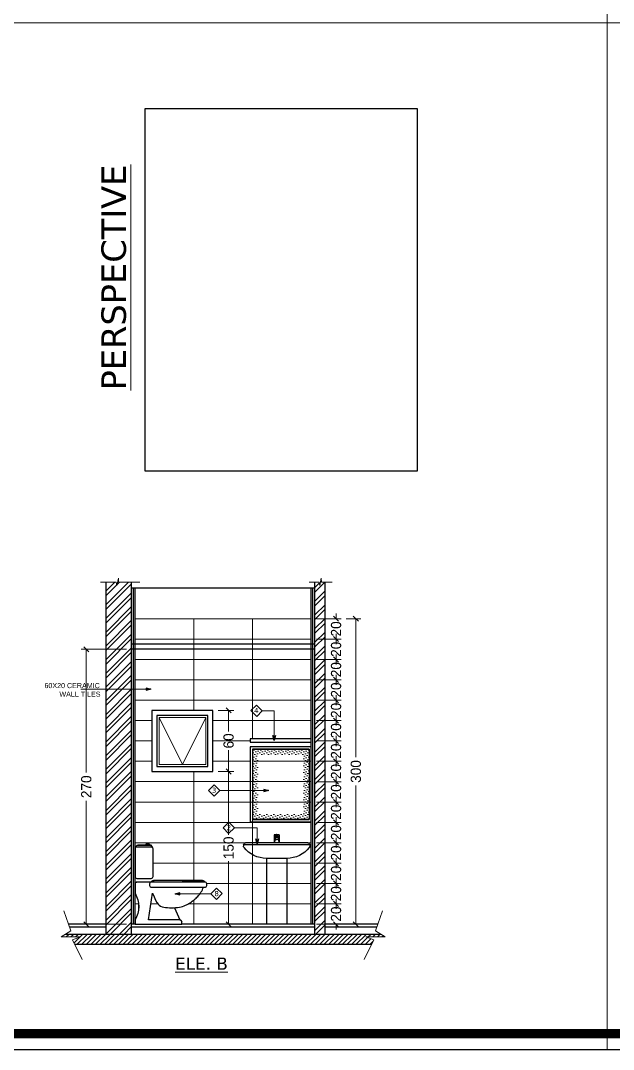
# Model space of a CAD drawing. Header units: centimetres. Extents: x 7997 to 116674, y 1017 to 13844.
# Drawn here: x 50776 to 51358, y 8756 to 9766 of the extents above; entities that cross this region are included whole.
import ezdxf
from ezdxf.xclip import XClip

# ---------------------------------------------------------------- set-up
doc = ezdxf.new("R2010")
doc.units = ezdxf.units.CM
doc.header["$LTSCALE"] = 200
doc.header["$XCLIPFRAME"] = 0
doc.header["$PDMODE"] = 2
for name, color, linetype in [('A-DIM', 10, 'Continuous'), ('AFIX', 2, 'Continuous'), ('AFP-HATCH-TILES', 251, 'Continuous'), ('AFP-TOILET FIXTURE', 8, 'Continuous'), ('AFP-WALL  PLASTER', 8, 'Continuous'), ('COL', 1, 'Continuous'), ('DIM', 11, 'Continuous'), ('STEP', 7, 'Continuous'), ('WIN', 6, 'Continuous')]:
    doc.layers.add(name, color=color, linetype=linetype)
for name, color, linetype, lineweight in [('HA', 251, 'Continuous', 0), ('HAT', 8, 'Continuous', 9), ('HATCH', 8, 'Continuous', 5), ('TEXT', 6, 'Continuous', 18), ('WALL', 3, 'Continuous', 25), ('WLL', 6, 'Continuous', 30)]:
    doc.layers.add(name, color=color, linetype=linetype, lineweight=lineweight)
doc.styles.add('sheet notes', font='verdana.ttf')
doc.styles.add('Style-Arial', font='arial.ttf')
doc.styles.add('T2', font='')
doc.styles.get('T2').set_extended_font_data('Elisia')
doc.dimstyles.new('NORMAL-1', dxfattribs={"dimtxt": 10, "dimasz": 5, "dimexe": 5, "dimexo": 5, "dimgap": 1, "dimtad": 0, "dimdec": 0, "dimdsep": 46, "dimtxsty": 'T2', "dimblk1": 'OBLIQUE', "dimblk2": 'OBLIQUE', "dimsah": 1, "dimcen": 0.09, "dimclrd": 4, "dimclre": 4, "dimclrt": 6, "dimadec": 0, "dimazin": 0, "dimtfac": 1, "dimtdec": 0, "dimtofl": 0, "dimtmove": 1, "dimatfit": 3, "dimldrblk": 'OPEN30', "dimfxl": 0, "dimtolj": 1, "dimtzin": 0, "dimlwd": 5, "dimlwe": 5, "dimarcsym": 0})
picture_1 = doc.add_image_def('image1.jpg', size_in_pixel=(2250, 3000))

# ---------------------------------------------------------------- blocks, each defined once
blk = doc.blocks.new('A$C60707513')
at = {"layer": 'HATCH'}
h = blk.add_hatch(dxfattribs=at)
h.set_pattern_fill('DOTS', color=11, scale=15, angle=45, style=0)
h.set_pattern_definition([(45, (155490.603, 236660.367), (-8.4189901, 25.2569703), [0, -23.8125])])
h.paths.add_polyline_path([(578, 714), (22, 714), (22, 22), (578, 22)])
h.paths.add_polyline_path([(524, 76), (76, 76), (76, 660), (524, 660)], flags=16)
at = {"layer": 'AFIX', "color": 11, "elevation": 0}
for points in [[(22, 714), (578, 714), (578, 22), (22, 22)], [(578, 714), (22, 714), (22, 22), (578, 22)]]:
    blk.add_lwpolyline(points, dxfattribs=at)
at = {"color": 11}
blk.add_wipeout([(0, 781), (600, 781), (600, 816), (0, 816)], dxfattribs=at).dxf.layer = 'AFIX'
at = {"layer": 'AFIX', "color": 11}
blk.add_line((0, 0, 0), (0, 736), dxfattribs=at)
blk.add_lwpolyline([(600, 816), (600, 781), (0, 781), (0, 816)], close=True, dxfattribs=at)
at = {"layer": 'AFIX', "color": 11, "elevation": 0}
blk.add_lwpolyline([(0, 736), (600, 736), (600, 0), (0, 0)], dxfattribs=at)
blk = doc.blocks.new('UM_1_F')
for p, q in [((-23, 878), (-23, 800)), ((-23, 878), (-13, 878)), ((-23, 878), (23, 878)), ((-12, 869), (-23, 859)), ((-23, 859), (0, 859)), ((-15, 851), (-23, 842)), ((-15, 832), (-23, 800)), ((-15, 851), (-15, 832)), ((-15, 851), (0, 851)), ((-15, 832), (0, 832)), ((-12, 869), (-12, 878)), ((-12, 869), (0, 869)), ((12, 869), (0, 869)), ((23, 859), (0, 859)), ((15, 851), (0, 851)), ((15, 832), (0, 832)), ((12, 869), (12, 878)), ((12, 869), (23, 859)), ((15, 851), (23, 842)), ((15, 851), (15, 832)), ((15, 832), (23, 800)), ((23, 878), (23, 800)), ((-325, 780), (-325, 767)), ((-325, 780), (325, 780)), ((-305, 800), (305, 800)), ((325, 780), (325, 767)), ((-100, 646), (-100, 0)), ((-100, 646), (100, 646)), ((100, 646), (100, 0)), ((-100, 0), (100, 0))]:
    blk.add_line(p, q)
for centre, radius, start, end in [((0, 841), 43.2, 57.9543, 122.0457), ((-305, 780), 20, 90, 180), ((-305, 767), 20, 180, 217.8117), ((-100, 926), 279, 217.8117, 270), ((100, 926), 279, 270, 322.1883), ((305, 780), 20, 0, 90), ((305, 767), 20, 322.1883, 0)]:
    blk.add_arc(centre, radius, start, end)
blk = doc.blocks.new('_OBLIQUE')
at = {"color": 0, "linetype": 'ByBlock'}
blk.add_line((-0.5, -0.5), (0.5, 0.5), dxfattribs=at)
blk = doc.blocks.new('_Open30')
at = {"color": 0, "linetype": 'ByBlock', "lineweight": -2}
for p, q in [((-1, 0.27), (0, 0)), ((0, 0), (-1, -0.27)), ((0, 0), (-1, 0))]:
    blk.add_line(p, q, dxfattribs=at)
blk = doc.blocks.new('*D1290')
at = {"layer": 'Defpoints', "color": 0, "transparency": 16777216}
for p in [(51061.9, 9179), (51061.9, 9159), (51086.2, 9159)]:
    blk.add_point(p, dxfattribs=at)
at = {"layer": 'DIM', "color": 4, "lineweight": 5, "transparency": 16777216}
for p, q in [((51086.2, 9179), (51086.2, 9184)), ((51066.9, 9179), (51091.2, 9179)), ((51066.9, 9159), (51091.2, 9159)), ((51086.2, 9159), (51086.2, 9154))]:
    blk.add_line(p, q, dxfattribs=at)
at = {"layer": 'DIM', "color": 4, "lineweight": 5, "transparency": 16777216, "xscale": 5, "yscale": 5, "zscale": 5}
for p, rotation in [((51086.2, 9179), 270), ((51086.2, 9159), 90)]:
    blk.add_blockref('_OBLIQUE', p, dxfattribs=dict(at, rotation=rotation))
at = {"layer": 'DIM', "color": 6, "transparency": 16777216, "insert": (51086.2, 9169), "char_height": 10, "attachment_point": 5, "rotation": 90, "style": 'T2'}
blk.add_mtext('\\A1;20', dxfattribs=at)
blk = doc.blocks.new('*D1291')
at = {"layer": 'Defpoints', "color": 0, "transparency": 16777216}
for p in [(51061.9, 9159), (51061.9, 9139), (51086.2, 9139)]:
    blk.add_point(p, dxfattribs=at)
at = {"layer": 'DIM', "color": 4, "lineweight": 5, "transparency": 16777216}
for p, q in [((51086.2, 9159), (51086.2, 9164)), ((51066.9, 9159), (51091.2, 9159)), ((51066.9, 9139), (51091.2, 9139)), ((51086.2, 9139), (51086.2, 9134))]:
    blk.add_line(p, q, dxfattribs=at)
at = {"layer": 'DIM', "color": 4, "lineweight": 5, "transparency": 16777216, "xscale": 5, "yscale": 5, "zscale": 5}
for p, rotation in [((51086.2, 9159), 270), ((51086.2, 9139), 90)]:
    blk.add_blockref('_OBLIQUE', p, dxfattribs=dict(at, rotation=rotation))
at = {"layer": 'DIM', "color": 6, "transparency": 16777216, "insert": (51086.2, 9149), "char_height": 10, "attachment_point": 5, "rotation": 90, "style": 'T2'}
blk.add_mtext('\\A1;20', dxfattribs=at)
blk = doc.blocks.new('*D1292')
at = {"layer": 'Defpoints', "color": 0, "transparency": 16777216}
for p in [(51061.9, 9139), (51061.9, 9119), (51086.2, 9119)]:
    blk.add_point(p, dxfattribs=at)
at = {"layer": 'DIM', "color": 4, "lineweight": 5, "transparency": 16777216}
for p, q in [((51086.2, 9139), (51086.2, 9144)), ((51066.9, 9139), (51091.2, 9139)), ((51066.9, 9119), (51091.2, 9119)), ((51086.2, 9119), (51086.2, 9114))]:
    blk.add_line(p, q, dxfattribs=at)
at = {"layer": 'DIM', "color": 4, "lineweight": 5, "transparency": 16777216, "xscale": 5, "yscale": 5, "zscale": 5}
for p, rotation in [((51086.2, 9139), 270), ((51086.2, 9119), 90)]:
    blk.add_blockref('_OBLIQUE', p, dxfattribs=dict(at, rotation=rotation))
at = {"layer": 'DIM', "color": 6, "transparency": 16777216, "insert": (51086.2, 9129), "char_height": 10, "attachment_point": 5, "rotation": 90, "style": 'T2'}
blk.add_mtext('\\A1;20', dxfattribs=at)
blk = doc.blocks.new('*D1293')
at = {"layer": 'Defpoints', "color": 0, "transparency": 16777216}
for p in [(51061.9, 9119), (51061.9, 9099), (51086.2, 9099)]:
    blk.add_point(p, dxfattribs=at)
at = {"layer": 'DIM', "color": 4, "lineweight": 5, "transparency": 16777216}
for p, q in [((51086.2, 9119), (51086.2, 9124)), ((51066.9, 9119), (51091.2, 9119)), ((51066.9, 9099), (51091.2, 9099)), ((51086.2, 9099), (51086.2, 9094))]:
    blk.add_line(p, q, dxfattribs=at)
at = {"layer": 'DIM', "color": 4, "lineweight": 5, "transparency": 16777216, "xscale": 5, "yscale": 5, "zscale": 5}
for p, rotation in [((51086.2, 9119), 270), ((51086.2, 9099), 90)]:
    blk.add_blockref('_OBLIQUE', p, dxfattribs=dict(at, rotation=rotation))
at = {"layer": 'DIM', "color": 6, "transparency": 16777216, "insert": (51086.2, 9109), "char_height": 10, "attachment_point": 5, "rotation": 90, "style": 'T2'}
blk.add_mtext('\\A1;20', dxfattribs=at)
blk = doc.blocks.new('*D1294')
at = {"layer": 'Defpoints', "color": 0, "transparency": 16777216}
for p in [(51061.9, 9099), (51061.9, 9079, 0), (51086.2, 9079)]:
    blk.add_point(p, dxfattribs=at)
at = {"layer": 'DIM', "color": 4, "lineweight": 5, "transparency": 16777216}
for p, q in [((51086.2, 9099), (51086.2, 9104)), ((51066.9, 9099), (51091.2, 9099)), ((51066.9, 9079), (51091.2, 9079)), ((51086.2, 9079), (51086.2, 9074))]:
    blk.add_line(p, q, dxfattribs=at)
at = {"layer": 'DIM', "color": 4, "lineweight": 5, "transparency": 16777216, "xscale": 5, "yscale": 5, "zscale": 5}
for p, rotation in [((51086.2, 9099), 270), ((51086.2, 9079), 90)]:
    blk.add_blockref('_OBLIQUE', p, dxfattribs=dict(at, rotation=rotation))
at = {"layer": 'DIM', "color": 6, "transparency": 16777216, "insert": (51086.2, 9089), "char_height": 10, "attachment_point": 5, "rotation": 90, "style": 'T2'}
blk.add_mtext('\\A1;20', dxfattribs=at)
blk = doc.blocks.new('*D1295')
at = {"layer": 'Defpoints', "color": 0, "transparency": 16777216}
for p in [(51061.9, 9079, 0), (51061.9, 9059), (51086.2, 9059)]:
    blk.add_point(p, dxfattribs=at)
at = {"layer": 'DIM', "color": 4, "lineweight": 5, "transparency": 16777216}
for p, q in [((51086.2, 9079), (51086.2, 9084)), ((51066.9, 9079), (51091.2, 9079)), ((51066.9, 9059), (51091.2, 9059)), ((51086.2, 9059), (51086.2, 9054))]:
    blk.add_line(p, q, dxfattribs=at)
at = {"layer": 'DIM', "color": 4, "lineweight": 5, "transparency": 16777216, "xscale": 5, "yscale": 5, "zscale": 5}
for p, rotation in [((51086.2, 9079), 270), ((51086.2, 9059), 90)]:
    blk.add_blockref('_OBLIQUE', p, dxfattribs=dict(at, rotation=rotation))
at = {"layer": 'DIM', "color": 6, "transparency": 16777216, "insert": (51086.2, 9069), "char_height": 10, "attachment_point": 5, "rotation": 90, "style": 'T2'}
blk.add_mtext('\\A1;20', dxfattribs=at)
blk = doc.blocks.new('*D1271')
at = {"layer": 'Defpoints', "color": 0, "transparency": 16777216}
for p in [(51061.9, 9059), (51061.9, 9039), (51086.2, 9039)]:
    blk.add_point(p, dxfattribs=at)
at = {"layer": 'DIM', "color": 4, "lineweight": 5, "transparency": 16777216}
for p, q in [((51086.2, 9059), (51086.2, 9064)), ((51066.9, 9059), (51091.2, 9059)), ((51066.9, 9039), (51091.2, 9039)), ((51086.2, 9039), (51086.2, 9034))]:
    blk.add_line(p, q, dxfattribs=at)
at = {"layer": 'DIM', "color": 4, "lineweight": 5, "transparency": 16777216, "xscale": 5, "yscale": 5, "zscale": 5}
for p, rotation in [((51086.2, 9059), 270), ((51086.2, 9039), 90)]:
    blk.add_blockref('_OBLIQUE', p, dxfattribs=dict(at, rotation=rotation))
at = {"layer": 'DIM', "color": 6, "transparency": 16777216, "insert": (51086.2, 9049), "char_height": 10, "attachment_point": 5, "rotation": 90, "style": 'T2'}
blk.add_mtext('\\A1;20', dxfattribs=at)
blk = doc.blocks.new('*D1272')
at = {"layer": 'Defpoints', "color": 0, "transparency": 16777216}
for p in [(51061.9, 9039), (51061.9, 9019), (51086.2, 9019)]:
    blk.add_point(p, dxfattribs=at)
at = {"layer": 'DIM', "color": 4, "lineweight": 5, "transparency": 16777216}
for p, q in [((51086.2, 9039), (51086.2, 9044)), ((51066.9, 9039), (51091.2, 9039)), ((51066.9, 9019), (51091.2, 9019)), ((51086.2, 9019), (51086.2, 9014))]:
    blk.add_line(p, q, dxfattribs=at)
at = {"layer": 'DIM', "color": 4, "lineweight": 5, "transparency": 16777216, "xscale": 5, "yscale": 5, "zscale": 5}
for p, rotation in [((51086.2, 9039), 270), ((51086.2, 9019), 90)]:
    blk.add_blockref('_OBLIQUE', p, dxfattribs=dict(at, rotation=rotation))
at = {"layer": 'DIM', "color": 6, "transparency": 16777216, "insert": (51086.2, 9029), "char_height": 10, "attachment_point": 5, "rotation": 90, "style": 'T2'}
blk.add_mtext('\\A1;20', dxfattribs=at)
blk = doc.blocks.new('*D1273')
at = {"layer": 'Defpoints', "color": 0, "transparency": 16777216}
for p in [(51061.9, 9019), (51061.9, 8999), (51086.2, 8999)]:
    blk.add_point(p, dxfattribs=at)
at = {"layer": 'DIM', "color": 4, "lineweight": 5, "transparency": 16777216}
for p, q in [((51086.2, 9019), (51086.2, 9024)), ((51066.9, 9019), (51091.2, 9019)), ((51066.9, 8999), (51091.2, 8999)), ((51086.2, 8999), (51086.2, 8994))]:
    blk.add_line(p, q, dxfattribs=at)
at = {"layer": 'DIM', "color": 4, "lineweight": 5, "transparency": 16777216, "xscale": 5, "yscale": 5, "zscale": 5}
for p, rotation in [((51086.2, 9019), 270), ((51086.2, 8999), 90)]:
    blk.add_blockref('_OBLIQUE', p, dxfattribs=dict(at, rotation=rotation))
at = {"layer": 'DIM', "color": 6, "transparency": 16777216, "insert": (51086.2, 9009), "char_height": 10, "attachment_point": 5, "rotation": 90, "style": 'T2'}
blk.add_mtext('\\A1;20', dxfattribs=at)
blk = doc.blocks.new('*D1296')
at = {"layer": 'Defpoints', "color": 0, "transparency": 16777216}
for p in [(51061.9, 8999), (51061.9, 8979, 0), (51086.2, 8979)]:
    blk.add_point(p, dxfattribs=at)
at = {"layer": 'DIM', "color": 4, "lineweight": 5, "transparency": 16777216}
for p, q in [((51086.2, 8999), (51086.2, 9004)), ((51066.9, 8999), (51091.2, 8999)), ((51066.9, 8979), (51091.2, 8979)), ((51086.2, 8979), (51086.2, 8974))]:
    blk.add_line(p, q, dxfattribs=at)
at = {"layer": 'DIM', "color": 4, "lineweight": 5, "transparency": 16777216, "xscale": 5, "yscale": 5, "zscale": 5}
for p, rotation in [((51086.2, 8999), 270), ((51086.2, 8979), 90)]:
    blk.add_blockref('_OBLIQUE', p, dxfattribs=dict(at, rotation=rotation))
at = {"layer": 'DIM', "color": 6, "transparency": 16777216, "insert": (51086.2, 8989), "char_height": 10, "attachment_point": 5, "rotation": 90, "style": 'T2'}
blk.add_mtext('\\A1;20', dxfattribs=at)
blk = doc.blocks.new('*D1297')
at = {"layer": 'Defpoints', "color": 0, "transparency": 16777216}
for p in [(51061.9, 8979, 0), (51061.9, 8959, 0), (51086.2, 8959)]:
    blk.add_point(p, dxfattribs=at)
at = {"layer": 'DIM', "color": 4, "lineweight": 5, "transparency": 16777216}
for p, q in [((51086.2, 8979), (51086.2, 8984)), ((51066.9, 8979), (51091.2, 8979)), ((51066.9, 8959), (51091.2, 8959)), ((51086.2, 8959), (51086.2, 8954))]:
    blk.add_line(p, q, dxfattribs=at)
at = {"layer": 'DIM', "color": 4, "lineweight": 5, "transparency": 16777216, "xscale": 5, "yscale": 5, "zscale": 5}
for p, rotation in [((51086.2, 8979), 270), ((51086.2, 8959), 90)]:
    blk.add_blockref('_OBLIQUE', p, dxfattribs=dict(at, rotation=rotation))
at = {"layer": 'DIM', "color": 6, "transparency": 16777216, "insert": (51086.2, 8969), "char_height": 10, "attachment_point": 5, "rotation": 90, "style": 'T2'}
blk.add_mtext('\\A1;20', dxfattribs=at)
blk = doc.blocks.new('*D1298')
at = {"layer": 'Defpoints', "color": 0, "transparency": 16777216}
for p in [(51061.9, 8959, 0), (51061.9, 8939, 0), (51086.2, 8939)]:
    blk.add_point(p, dxfattribs=at)
at = {"layer": 'DIM', "color": 4, "lineweight": 5, "transparency": 16777216}
for p, q in [((51086.2, 8959), (51086.2, 8964)), ((51066.9, 8959), (51091.2, 8959)), ((51066.9, 8939), (51091.2, 8939)), ((51086.2, 8939), (51086.2, 8934))]:
    blk.add_line(p, q, dxfattribs=at)
at = {"layer": 'DIM', "color": 4, "lineweight": 5, "transparency": 16777216, "xscale": 5, "yscale": 5, "zscale": 5}
for p, rotation in [((51086.2, 8959), 270), ((51086.2, 8939), 90)]:
    blk.add_blockref('_OBLIQUE', p, dxfattribs=dict(at, rotation=rotation))
at = {"layer": 'DIM', "color": 6, "transparency": 16777216, "insert": (51086.2, 8949), "char_height": 10, "attachment_point": 5, "rotation": 90, "style": 'T2'}
blk.add_mtext('\\A1;20', dxfattribs=at)
blk = doc.blocks.new('*D1299')
at = {"layer": 'Defpoints', "color": 0, "transparency": 16777216}
for p in [(51061.9, 8939, 0), (51061.9, 8919, 0), (51086.2, 8919)]:
    blk.add_point(p, dxfattribs=at)
at = {"layer": 'DIM', "color": 4, "lineweight": 5, "transparency": 16777216}
for p, q in [((51086.2, 8939), (51086.2, 8944)), ((51066.9, 8939), (51091.2, 8939)), ((51066.9, 8919), (51091.2, 8919)), ((51086.2, 8919), (51086.2, 8914))]:
    blk.add_line(p, q, dxfattribs=at)
at = {"layer": 'DIM', "color": 4, "lineweight": 5, "transparency": 16777216, "xscale": 5, "yscale": 5, "zscale": 5}
for p, rotation in [((51086.2, 8939), 270), ((51086.2, 8919), 90)]:
    blk.add_blockref('_OBLIQUE', p, dxfattribs=dict(at, rotation=rotation))
at = {"layer": 'DIM', "color": 6, "transparency": 16777216, "insert": (51086.2, 8929), "char_height": 10, "attachment_point": 5, "rotation": 90, "style": 'T2'}
blk.add_mtext('\\A1;20', dxfattribs=at)
blk = doc.blocks.new('*D1300')
at = {"layer": 'Defpoints', "color": 0, "transparency": 16777216}
for p in [(51061.9, 8919, 0), (51061.9, 8899, 0), (51086.2, 8899)]:
    blk.add_point(p, dxfattribs=at)
at = {"layer": 'DIM', "color": 4, "lineweight": 5, "transparency": 16777216}
for p, q in [((51086.2, 8919), (51086.2, 8924)), ((51066.9, 8919), (51091.2, 8919)), ((51066.9, 8899), (51091.2, 8899)), ((51086.2, 8899), (51086.2, 8894))]:
    blk.add_line(p, q, dxfattribs=at)
at = {"layer": 'DIM', "color": 4, "lineweight": 5, "transparency": 16777216, "xscale": 5, "yscale": 5, "zscale": 5}
for p, rotation in [((51086.2, 8919), 270), ((51086.2, 8899), 90)]:
    blk.add_blockref('_OBLIQUE', p, dxfattribs=dict(at, rotation=rotation))
at = {"layer": 'DIM', "color": 6, "transparency": 16777216, "insert": (51086.2, 8909), "char_height": 10, "attachment_point": 5, "rotation": 90, "style": 'T2'}
blk.add_mtext('\\A1;20', dxfattribs=at)
blk = doc.blocks.new('*D1301')
at = {"layer": 'Defpoints', "color": 0, "transparency": 16777216}
for p in [(51061.9, 8899, 0), (51061.9, 8879, 0), (51086.2, 8879)]:
    blk.add_point(p, dxfattribs=at)
at = {"layer": 'DIM', "color": 4, "lineweight": 5, "transparency": 16777216}
for p, q in [((51086.2, 8899), (51086.2, 8904)), ((51066.9, 8899), (51091.2, 8899)), ((51066.9, 8879), (51091.2, 8879)), ((51086.2, 8879), (51086.2, 8874))]:
    blk.add_line(p, q, dxfattribs=at)
at = {"layer": 'DIM', "color": 4, "lineweight": 5, "transparency": 16777216, "xscale": 5, "yscale": 5, "zscale": 5}
for p, rotation in [((51086.2, 8899), 270), ((51086.2, 8879), 90)]:
    blk.add_blockref('_OBLIQUE', p, dxfattribs=dict(at, rotation=rotation))
at = {"layer": 'DIM', "color": 6, "transparency": 16777216, "insert": (51086.2, 8889), "char_height": 10, "attachment_point": 5, "rotation": 90, "style": 'T2'}
blk.add_mtext('\\A1;20', dxfattribs=at)
blk = doc.blocks.new('*D1302')
at = {"layer": 'Defpoints', "color": 0, "transparency": 16777216}
for p in [(51091.2, 9179), (51091.2, 8879), (51105.6, 8879)]:
    blk.add_point(p, dxfattribs=at)
at = {"layer": 'DIM', "color": 4, "lineweight": 5, "transparency": 16777216}
for p, q in [((51096.2, 9179), (51110.6, 9179)), ((51105.6, 9179), (51105.6, 9042.9)), ((51105.6, 8879), (51105.6, 9015.1)), ((51096.2, 8879), (51110.6, 8879))]:
    blk.add_line(p, q, dxfattribs=at)
at = {"layer": 'DIM', "color": 4, "lineweight": 5, "transparency": 16777216, "xscale": 5, "yscale": 5, "zscale": 5}
for p, rotation in [((51105.6, 9179), 90), ((51105.6, 8879), 270)]:
    blk.add_blockref('_OBLIQUE', p, dxfattribs=dict(at, rotation=rotation))
at = {"layer": 'DIM', "color": 6, "transparency": 16777216, "insert": (51105.6, 9029), "char_height": 10, "attachment_point": 5, "rotation": 90, "style": 'T2'}
blk.add_mtext('\\A1;300', dxfattribs=at)
blk = doc.blocks.new('*D1303')
at = {"layer": 'Defpoints', "color": 0, "transparency": 16777216}
for p in [(50885.4, 9149), (50841, 8879), (50885.4, 8879)]:
    blk.add_point(p, dxfattribs=at)
at = {"layer": 'DIM', "color": 4, "lineweight": 5, "transparency": 16777216}
for p, q in [((50880.4, 9149), (50836, 9149)), ((50841, 9149), (50841, 9027.9)), ((50841, 8879), (50841, 9000.1)), ((50880.4, 8879), (50836, 8879))]:
    blk.add_line(p, q, dxfattribs=at)
at = {"layer": 'DIM', "color": 4, "lineweight": 5, "transparency": 16777216, "xscale": 5, "yscale": 5, "zscale": 5}
for p, rotation in [((50841, 9149), 90), ((50841, 8879), 270)]:
    blk.add_blockref('_OBLIQUE', p, dxfattribs=dict(at, rotation=rotation))
at = {"layer": 'DIM', "color": 6, "transparency": 16777216, "insert": (50841, 9014), "char_height": 10, "attachment_point": 5, "rotation": 90, "style": 'T2'}
blk.add_mtext('\\A1;270', dxfattribs=at)
blk = doc.blocks.new('Xibetbp')
blk.add_wipeout([(0, 0), (0, 0), (0, 0), (0, 48), (-11, 69), (-15, 77), (-18, 84), (-23, 97), (-26, 105), (-29, 114), (-32, 129), (-35, 140), (-37, 149), (-38, 158), (-39, 169), (-40, 178), (-40, 188), (-41, 197), (-40, 209), (-40, 219), (-39, 228), (-37, 244), (-34, 257), (-30, 273), (-25, 291), (-22, 299), (-18, 309), (-15, 317), (-11, 326), (-6, 336), (-6, 336), (0, 346), (0, 451), (0, 455), (0, 455), (-1, 458), (-2, 460), (-4, 463), (-6, 465), (-9, 468), (-12, 470), (-16, 471), (-18, 471), (-20, 471), (-179, 471), (-181, 474), (-181, 474), (-184, 477), (-185, 479), (-188, 481), (-194, 485), (-197, 486), (-199, 487), (-202, 487), (-204, 488), (-206, 488), (-209, 488), (-211, 488), (-214, 488), (-745, 488), (-749, 488), (-752, 488), (-754, 487), (-757, 486), (-761, 485), (-762, 485), (-765, 483), (-768, 480), (-770, 479), (-773, 477), (-775, 474), (-777, 471), (-778, 471), (-779, 471), (-782, 471), (-784, 471), (-786, 470), (-787, 469), (-789, 469), (-791, 467), (-791, 467), (-793, 465), (-796, 463), (-796, 462), (-798, 458), (-798, 458), (-799, 456), (-799, 456), (-799, 451), (-799, 451), (-799, 432), (-799, 429), (-799, 429), (-798, 425), (-798, 425), (-796, 421), (-793, 418), (-793, 418), (-793, 418), (-788, 414), (-786, 413), (-782, 412), (-779, 412), (-779, 412), (-762, 412), (-760, 405), (-760, 405), (-757, 397), (-753, 390), (-750, 383), (-747, 376), (-743, 370), (-739, 363), (-739, 363), (-727, 344), (-714, 327), (-705, 316), (-695, 306), (-690, 301), (-680, 291), (-664, 277), (-659, 273), (-647, 264), (-630, 252), (-607, 236), (-588, 225), (-575, 218), (-561, 211), (-553, 208), (-538, 202), (-521, 197), (-494, 190), (-440, 184), (-428, 183), (-406, 183), (-383, 183), (-350, 186), (-311, 193), (-294, 198), (-278, 206), (-270, 211), (-256, 225), (-248, 235), (-234, 257), (-227, 270), (-219, 287), (-212, 304), (-203, 325), (-192, 327), (-195, 346), (-150, 48), (-501, 48), (-505, 48), (-508, 47), (-511, 45), (-515, 42), (-515, 42), (-520, 34), (-521, 28), (-521, 28), (-521, 0), (0, 0), (0, 48)]).dxf.layer = 'AFP-TOILET FIXTURE'
at = {"layer": 'AFP-TOILET FIXTURE'}
for p, q in [((-524, 488), (-741, 488)), ((-150, 48), (-195, 346)), ((0, 451), (0, 346)), ((-439, 183), (-498, 48)), ((-521, 0), (-521, 28)), ((0, 0), (-521, 0)), ((-501, 48), (-150, 48)), ((0, 48), (0, 0))]:
    blk.add_line(p, q, dxfattribs=at)
blk.add_lwpolyline([(-195, 346), (-212, 304), (-227, 270), (-241, 244), (-256, 225), (-270, 211), (-285, 201), (-302, 195), (-320, 190), (-339, 187), (-360, 185), (-383, 183), (-406, 183), (-428, 183), (-451, 185), (-473, 187), (-494, 190), (-513, 194), (-530, 199), (-546, 205), (-561, 211), (-575, 218), (-588, 225), (-601, 232), (-613, 240), (-625, 248), (-636, 256), (-647, 264), (-659, 273), (-669, 282), (-680, 291), (-690, 301), (-700, 311), (-709, 322), (-718, 333), (-727, 344), (-735, 357), (-743, 370), (-750, 383), (-757, 397), (-762, 412)], dxfattribs=at)
for centre, radius, start, end in [((-745, 451), 37.8, 85.1553, 147.2586), ((254, 197), 294, 149.5687, 210.4313), ((-501, 28), 20, 90, 180)]:
    blk.add_arc(centre, radius, start, end, dxfattribs=at)
blk.add_wipeout([(-180, 511), (-20, 511), (-17, 512), (-15, 512), (-12, 513), (-9, 515), (-9, 515), (-7, 516), (-6, 517), (-6, 517), (-5, 519), (-4, 520), (-3, 521), (-2, 522), (-2, 523), (-1, 525), (0, 527), (0, 529), (0, 531), (0, 841), (0, 845), (0, 845), (-1, 849), (-3, 852), (-6, 855), (-6, 855), (-6, 855), (-8, 860), (-9, 863), (-12, 871), (-12, 871), (-14, 874), (-16, 876), (-20, 880), (-20, 880), (-26, 882), (-31, 883), (-31, 883), (-125, 883), (-125, 898), (-159, 898), (-159, 883), (-168, 883), (-170, 883), (-173, 882), (-175, 881), (-177, 881), (-178, 880), (-180, 879), (-182, 877), (-183, 876), (-184, 874), (-185, 872), (-187, 869), (-188, 867), (-189, 864), (-189, 864), (-191, 861), (-185, 872), (-187, 869), (-188, 867), (-189, 864), (-191, 861), (-192, 859), (-193, 856), (-195, 854), (-195, 854), (-198, 850), (-198, 850), (-199, 846), (-200, 844), (-200, 841), (-200, 531), (-200, 531), (-200, 528), (-200, 528), (-199, 524), (-199, 524), (-197, 521), (-194, 517), (-194, 517), (-192, 515), (-191, 515), (-189, 514), (-186, 512), (-183, 512)]).dxf.layer = 'AFP-TOILET FIXTURE'
for p, q in [((-524, 488), (-214, 488)), ((-182, 471), (-20, 471))]:
    blk.add_line(p, q, dxfattribs=at)
for points in [[(-200, 841, -0.214835), (-193, 856), (-185, 872, -0.283841), (-168, 883), (-159, 883), (-159, 898), (-125, 898), (-125, 883), (-31, 883, -0.300817), (-12, 871), (-6, 855, -0.196919), (0, 841), (0, 531, -0.414214), (-20, 511), (-180, 511, -0.414214), (-200, 531)], [(0, 841), (0, 531, -0.414214), (-20, 511), (-180, 511, -0.414214), (-200, 531), (-200, 841, -0.414214), (-180, 861), (-20, 861, -0.414214)], [(-524, 488), (-214, 488, -0.27781), (-179, 471), (-20, 471, -0.414214), (0, 451), (0, 346, 0.271987), (0, 48), (0, 0), (-521, 0), (-521, 28, -0.414214), (-501, 48), (-150, 48), (-195, 346), (-212, 304), (-227, 270), (-241, 244), (-256, 225), (-270, 211), (-285, 201), (-302, 195), (-320, 190), (-339, 187), (-360, 185), (-383, 183), (-406, 183), (-428, 183), (-451, 185), (-473, 187), (-494, 190), (-513, 194), (-530, 199), (-546, 205), (-561, 211), (-575, 218), (-588, 225), (-601, 232), (-613, 240), (-625, 248), (-636, 256), (-647, 264), (-659, 273), (-669, 282), (-680, 291), (-690, 301), (-700, 311), (-709, 322), (-718, 333), (-727, 344), (-735, 357), (-743, 370), (-750, 383), (-757, 397), (-762, 412), (-779, 412, -0.414214), (-799, 432), (-799, 451, -0.414214), (-779, 471), (-777, 471, -0.27781), (-742, 488)], [(-162, 451), (-162, 432, -0.414214), (-182, 412), (-779, 412, -0.414214), (-799, 432), (-799, 451, -0.414214), (-779, 471), (-182, 471, -0.414214)]]:
    blk.add_lwpolyline(points, format="xyb", close=True, dxfattribs=at)
blk.add_lwpolyline([(-6, 855), (-12, 871, 0.300817), (-31, 883), (-168, 883, 0.283841), (-185, 872), (-193, 856)], format="xyb", dxfattribs=at)
blk.add_lwpolyline([(-125, 883), (-125, 898), (-159, 898), (-159, 883)], close=True, dxfattribs=at)
for centre, radius, start, end in [((-211, 451), 37.8, 32.7414, 94.8447), ((-20, 451), 20, 0, 90)]:
    blk.add_arc(centre, radius, start, end, dxfattribs=at)
blk = doc.blocks.new('*D1304')
at = {"layer": 'Defpoints', "color": 0, "transparency": 16777216}
for p in [(50965.4, 9089), (50965.4, 9029), (50980.7, 9029, 0)]:
    blk.add_point(p, dxfattribs=at)
at = {"layer": 'DIM', "color": 4, "lineweight": 5, "transparency": 16777216}
for p, q in [((50970.4, 9089, 0), (50985.7, 9089, 0)), ((50980.7, 9089, 0), (50980.7, 9068.1, 0)), ((50980.7, 9029, 0), (50980.7, 9049.9, 0)), ((50970.4, 9029, 0), (50985.7, 9029, 0))]:
    blk.add_line(p, q, dxfattribs=at)
at = {"layer": 'DIM', "color": 4, "lineweight": 5, "transparency": 16777216, "xscale": 5, "yscale": 5, "zscale": 5}
for p, rotation in [((50980.7, 9089, 0), 90), ((50980.7, 9029, 0), 270)]:
    blk.add_blockref('_OBLIQUE', p, dxfattribs=dict(at, rotation=rotation))
at = {"layer": 'DIM', "color": 6, "transparency": 16777216, "insert": (50980.7, 9059, 0), "char_height": 10, "attachment_point": 5, "rotation": 90, "style": 'T2'}
blk.add_mtext('\\A1;60', dxfattribs=at)
blk = doc.blocks.new('*D1305')
at = {"layer": 'Defpoints', "color": 0, "transparency": 16777216}
for p in [(50965.4, 9029), (50965.4, 8879), (50980.7, 8879, 0)]:
    blk.add_point(p, dxfattribs=at)
at = {"layer": 'DIM', "color": 4, "lineweight": 5, "transparency": 16777216}
for p, q in [((50970.4, 9029, 0), (50985.7, 9029, 0)), ((50980.7, 9029, 0), (50980.7, 8966.9, 0)), ((50980.7, 8879, 0), (50980.7, 8941.1, 0)), ((50970.4, 8879, 0), (50985.7, 8879, 0))]:
    blk.add_line(p, q, dxfattribs=at)
at = {"layer": 'DIM', "color": 4, "lineweight": 5, "transparency": 16777216, "xscale": 5, "yscale": 5, "zscale": 5}
for p, rotation in [((50980.7, 9029, 0), 90), ((50980.7, 8879, 0), 270)]:
    blk.add_blockref('_OBLIQUE', p, dxfattribs=dict(at, rotation=rotation))
at = {"layer": 'DIM', "color": 6, "transparency": 16777216, "insert": (50980.7, 8954, 0), "char_height": 10, "attachment_point": 5, "rotation": 90, "style": 'T2'}
blk.add_mtext('\\A1;150', dxfattribs=at)
blk = doc.blocks.new('08-TITLE SHEET-selattin', base_point=(45714.8, -203081.4))
at = {"color": 0}
blk.add_lwpolyline([(51244.8, -203081.4), (45714.8, -203081.4), (45714.8, -206921.4), (51244.8, -206921.4)], close=True, dxfattribs=at)
at = {"color": 0, "linetype": 'ByBlock', "const_width": 17}
blk.add_lwpolyline([(45744.3, -206891.9), (51215.3, -206891.9), (51215.3, -203110.8), (45744.3, -203110.8)], close=True, dxfattribs=at)
at = {"layer": 'HA', "ltscale": 1.2}
blk.add_lwpolyline([(45714.8, -203081.4), (51244.8, -203081.4), (51244.8, -206921.4), (45714.8, -206921.4)], close=True, dxfattribs=at)
blk = doc.blocks.new('03-FIRST FLOOR PLAN-selattin', base_point=(31015.7, 25621.5))
at = {"layer": 'WALL'}
for p, q in [((29945.7, 24766.5), (30460.7, 24766.5)), ((30175.7, 24746.5), (30460.7, 24746.5))]:
    blk.add_line(p, q, dxfattribs=at)

msp = doc.modelspace()

# ---------------------------------------------------------------- hatches: boundary and pattern name
at = {"layer": 'HAT'}
h = msp.add_hatch(dxfattribs=at)
h.set_pattern_fill('ANSI32', color=8)
h.set_pattern_definition([(45, (18917.016, -7609.752), (-6.735192, 6.735192), []), (45, (18921.506, -7609.752), (-6.735192, 6.735192), [])])
h.paths.add_polyline_path([(50860.3526, 8869.0028), (50885.3526, 8869.0028), (50885.3526, 9215.0579), (50872.649, 9215.0579), (50871.7012, 9215.0562), (50870.9981, 9211.4641), (50870.3351, 9215.0252), (50860.3526, 9215.0252)])
h = msp.add_hatch(dxfattribs=at)
h.set_pattern_fill('ANSI32', color=8)
h.set_pattern_definition([(45, (18957.016, -7609.752), (-6.735192, 6.735192), []), (45, (18961.506, -7609.752), (-6.735192, 6.735192), [])])
h.paths.add_polyline_path([(51065.3526, 8869.0028), (51075.3526, 8869.0028), (51075.3526, 9215.0579), (51070.9072, 9215.0579), (51070.2038, 9211.4641), (51069.5407, 9215.0252), (51065.3526, 9215.0252)])
h = msp.add_hatch(dxfattribs=at)
h.set_pattern_fill('ANSI31', color=8)
h.set_pattern_definition([(45, (18917.0155, -7609.752), (-2.24506403, 2.24506403), [])])
h.paths.add_polyline_path([(51120.8607, 8859.0028), (51123.1899, 8863.7888), (51115.4325, 8866.5239), (51134.4154, 8866.5239), (51130.4678, 8869.0028), (50820.2374, 8869.0028), (50816.2898, 8866.5239), (50835.2728, 8866.5239), (50827.5153, 8863.7888), (50829.8446, 8859.0028)])

# ---------------------------------------------------------------- linework, layer by layer
at = {"layer": 'AFP-HATCH-TILES', "color": 251}
for p, q in [((50888.8526, 8879.0028, 0), (50888.8526, 9209.0028)), ((51061.8526, 8879.0028, 0), (51061.8526, 9209.0028))]:
    msp.add_line(p, q, dxfattribs=at)
at = {"layer": 'AFP-WALL  PLASTER'}
for p, q in [((50887.3526, 8879.0028, 0), (50887.3526, 9209.0028, 0)), ((51063.3526, 8879.0028, 0), (51063.3526, 9209.0028, 0))]:
    msp.add_line(p, q, dxfattribs=at)
at = {"layer": 'COL'}
for p, q in [((51130.4678, 8869.0028), (50820.2374, 8869.0028)), ((51120.8607, 8859.0028), (50829.8446, 8859.0028))]:
    msp.add_line(p, q, dxfattribs=at)
at = {"layer": 'HAT'}
for p, q in [((51352.4122, 8756.0841), (51352.4122, 10772.0841)), ((52660.4906, 9764.0841), (50144.267, 9764.0841)), ((50888.8526, 9179.0028), (51061.8526, 9179.0028)), ((50946.5193, 9179.0028), (50946.5193, 9089.0028)), ((51004.1859, 9179.0028), (51004.1859, 9061.193)), ((50888.8526, 9159.0028), (51061.8526, 9159.0028)), ((50888.8526, 9139.0028), (51061.8526, 9139.0028)), ((50888.8526, 9119.0028), (51061.8526, 9119.0028)), ((50888.8526, 9099.0028), (51061.8526, 9099.0028)), ((50888.8526, 9079.0028), (50905.3526, 9079.0028)), ((50965.3526, 9079.0028), (51061.8526, 9079.0028, 0)), ((50888.8526, 9059.0028), (50905.3526, 9059.0028)), ((51005.3526, 9059.0028, 0), (51061.8526, 9059.0028, 0)), ((50888.8526, 9039.0028), (50905.3526, 9039.0028)), ((51005.3526, 9039.0028, 0), (51061.8526, 9039.0028, 0)), ((50946.5193, 9029.0028), (50946.5193, 8879.0028)), ((51004.1859, 9029.0028), (51004.1859, 8879.0028)), ((50888.8526, 9019.0028), (51061.8526, 9019.0028, 0)), ((50888.8526, 8999.0028), (51061.8526, 8999.0028, 0)), ((50888.8526, 8979.0028), (51061.8526, 8979.0028, 0)), ((50888.8526, 8959.0028), (51061.8526, 8959.0028, 0)), ((50888.8526, 8939.0028), (51061.8526, 8939.0028, 0)), ((50888.8526, 8919.0028), (51061.8526, 8919.0028, 0)), ((50888.8526, 8899.0028), (51061.8526, 8899.0028, 0))]:
    msp.add_line(p, q, dxfattribs=at)
for points in [[(50893.4102, 9215.0579), (50872.649, 9215.0579), (50872.4489, 9218.8762), (50870.9981, 9211.4641), (50870.3351, 9215.0252), (50854.7583, 9215.0252)], [(51082.1868, 9215.0579), (51071.8546, 9215.0579), (51071.6546, 9218.8762), (51070.2038, 9211.4641), (51069.5407, 9215.0252), (51059.7583, 9215.0252)], [(50912.3526, 9082.0028), (50935.3526, 9036.0028), (50958.3526, 9082.0028)], [(50818.9762, 8892.1041), (50825.8726, 8872.5413), (50816.2898, 8866.5239), (50835.2728, 8866.5239), (50827.5153, 8863.7888), (50836.9516, 8844.3998)], [(51131.729, 8892.1041), (51124.8327, 8872.5413), (51134.4154, 8866.5239), (51115.4325, 8866.5239), (51123.1899, 8863.7888), (51113.7536, 8844.3998)]]:
    msp.add_lwpolyline(points, dxfattribs=at)
msp.add_lwpolyline([(50958.3526, 9082.0028), (50912.3526, 9082.0028), (50912.3526, 9036.0028), (50958.3526, 9036.0028)], close=True, dxfattribs=at)
at = {"layer": 'STEP'}
for p, q in [((51065.3526, 9209.0028), (50885.3526, 9209.0028)), ((51065.3526, 9154.0028), (50885.3526, 9154.0028)), ((51065.3526, 9149.0028), (50885.3526, 9149.0028)), ((50860.3526, 8879.0028), (50823.5947, 8879.0028)), ((50860.3526, 8876.0028), (50824.6523, 8876.0028)), ((51065.3526, 8879.0028), (50885.3526, 8879.0028)), ((51065.3526, 8876.0028), (50885.3526, 8876.0028)), ((51127.1105, 8879.0028), (51075.3526, 8879.0028)), ((51126.0529, 8876.0028), (51075.3526, 8876.0028))]:
    msp.add_line(p, q, dxfattribs=at)
at = {"layer": 'WALL'}
for p, q in [((50860.3526, 8869.0028), (50860.3526, 9215.0252)), ((50885.3526, 8869.0028), (50885.3526, 9215.0579)), ((51065.3526, 8869.0028), (51065.3526, 9215.0252)), ((51075.3526, 8869.0028), (51075.3526, 9215.0579))]:
    msp.add_line(p, q, dxfattribs=at)
for points in [[(51002.5366, 9088.7499), (51007.9899, 9094.2031), (51013.6804, 9088.5125), (51008.2272, 9083.0593)], [(50960.944, 9010.4802), (50966.3972, 9015.9334), (50972.0878, 9010.2428), (50966.6345, 9004.7896)], [(50986.3394, 8973.7708), (50980.8862, 8979.224), (50975.1956, 8973.5335), (50980.6488, 8968.0802)]]:
    msp.add_lwpolyline(points, close=True, dxfattribs=at)
at = {"layer": 'WIN'}
for points in [[(50965.3526, 9089.0028), (50905.3526, 9089.0028), (50905.3526, 9029.0028), (50965.3526, 9029.0028)], [(50960.3526, 9084.0028), (50910.3526, 9084.0028), (50910.3526, 9034.0028), (50960.3526, 9034.0028)]]:
    msp.add_lwpolyline(points, close=True, dxfattribs=at)

# ---------------------------------------------------------------- texts
at = {"layer": 'TEXT', "style": 'sheet notes'}
msp.add_text('%%UPERSPECTIVE', height=24.054784, rotation=90, dxfattribs=at).set_placement((50879.8507, 9403.1592))
at = {"layer": 'TEXT'}
for s, height, style, p in [('60X20 CERAMIC', 5, 'Style-Arial', (50799.9229, 9110.8436, 0)), (' WALL TILES', 5, 'Style-Arial', (50812.6292, 9102.425, 0)), ('4', 5, 'sheet notes', (51005.7461, 9086.3239)), ('3', 5, 'sheet notes', (50964.2432, 9008.0542)), ('2', 5, 'sheet notes', (50978.7419, 8971.3448)), ('8', 5, 'sheet notes', (50966.7303, 8906.6101)), ('%%UELE. B', 12.02739, 'sheet notes', (50928.0909, 8834.3138))]:
    msp.add_text(s, height=height, dxfattribs=dict(at, style=style)).set_placement(p)

# ---------------------------------------------------------------- dimensions: what is measured, and where the dimension line sits
at = {"layer": 'DIM'}
for base, p1, p2, picture, middle in [((51086.2328, 9159.0028), (51061.8526, 9179.0028), (51061.8526, 9159.0028), '*D1290', (51086.2328, 9169.0028)), ((51105.6288, 8879.0028), (51091.2328, 9179.0028), (51091.2328, 8879.0028), '*D1302', (51105.6288, 9029.0028)), ((51086.2328, 9139.0028), (51061.8526, 9159.0028), (51061.8526, 9139.0028), '*D1291', (51086.2328, 9149.0028)), ((50841.0207, 8879.0028), (50885.3526, 9149.0028), (50885.3526, 8879.0028), '*D1303', (50841.0207, 9014.0028)), ((51086.2328, 9119.0028), (51061.8526, 9139.0028), (51061.8526, 9119.0028), '*D1292', (51086.2328, 9129.0028)), ((51086.2328, 9099.0028), (51061.8526, 9119.0028), (51061.8526, 9099.0028), '*D1293', (51086.2328, 9109.0028)), ((51086.2328, 9079.0028), (51061.8526, 9099.0028), (51061.8526, 9079.0028, 0), '*D1294', (51086.2328, 9089.0028)), ((50980.7101, 9029.0028, 0), (50965.3526, 9089.0028), (50965.3526, 9029.0028), '*D1304', (50980.7101, 9059.0028, 0)), ((50980.7101, 8879.0028, 0), (50965.3526, 9029.0028), (50965.3526, 8879.0028), '*D1305', (50980.7101, 8954.0028, 0))]:
    dim = msp.add_linear_dim(base=base, p1=p1, p2=p2, angle=90, dimstyle='NORMAL-1', dxfattribs=at)
    dim.commit()
    dim.dimension.update_dxf_attribs({"geometry": picture, "text_midpoint": middle})

# ---------------------------------------------------------------- pictures from other files: only their frames are drawn
at = {"layer": 'WLL', "color": 1}
image = msp.add_image(picture_1, insert=(50898.6958, 9323.9752), size_in_units=(266.9377, 355.917), dxfattribs=at)
image.dxf.flags = 7

# ---------------------------------------------------------------- leaders
at = {"layer": 'A-DIM'}
msp.add_leader([(50904.4729, 9109.7232, 0), (50835.7393, 9109.7232, 0)], dimstyle='NORMAL-1', override={"dimgap": 1, "dimtad": 0}, dxfattribs=at)

# ---------------------------------------------------------------- next in the draw order: block references
at = {"color": 2, "xscale": -0.1, "yscale": 0.1, "zscale": 0.1}
msp.add_blockref('A$C60707513', (51061.8526, 8979.6028, 0), dxfattribs=at)
at = {"layer": 'AFP-TOILET FIXTURE'}
for name, p, xscale, yscale, zscale in [('UM_1_F', (51027.8526, 8879.0028), -0.1, 0.1, 0.1), ('Xibetbp', (50888.8526, 8879.0028, 0), -0.08805794010404498, 0.08805794010404498, 0.08805794010404498)]:
    msp.add_blockref(name, p, dxfattribs=dict(at, xscale=xscale, yscale=yscale, zscale=zscale))

# ---------------------------------------------------------------- next in the draw order: linework, layer by layer
at = {"linetype": 'Continuous'}
msp.add_lwpolyline([(50144.267, 8756.0841), (53047.517, 8756.0841), (53047.517, 10772.0841), (50144.267, 10772.0841)], close=True, dxfattribs=at)
at = {"layer": 'HAT'}
for p, q in [((51001.8526, 9059.0028), (50965.3526, 9059.0028)), ((51001.8526, 9039.0028), (50965.3526, 9039.0028))]:
    msp.add_line(p, q, dxfattribs=at)
at = {"layer": 'WALL', "elevation": 0}
msp.add_lwpolyline([(50974.3278, 8909.0361), (50968.8746, 8914.4893), (50963.184, 8908.7988), (50968.6372, 8903.3455)], close=True, dxfattribs=at)

# ---------------------------------------------------------------- next in the draw order: block references
at = {"layer": 'DIM', "color": 0, "linetype": 'Continuous', "xscale": 0.5250000000000014, "yscale": 0.5250000000000014, "zscale": 0.5250000000000014}
msp.add_blockref('08-TITLE SHEET-selattin', (50144.267, 10772.0841), dxfattribs=at)

# ---------------------------------------------------------------- next in the draw order: dimensions: what is measured, and where the dimension line sits
at = {"layer": 'DIM'}
for base, p1, p2, picture, middle in [((51086.2328, 9059.0028), (51061.8526, 9079.0028, 0), (51061.8526, 9059.0028), '*D1295', (51086.2328, 9069.0028)), ((51086.2328, 9039.0028), (51061.8526, 9059.0028), (51061.8526, 9039.0028), '*D1271', (51086.2328, 9049.0028)), ((51086.2328, 9019.0028), (51061.8526, 9039.0028), (51061.8526, 9019.0028), '*D1272', (51086.2328, 9029.0028)), ((51086.2328, 8999.0028), (51061.8526, 9019.0028), (51061.8526, 8999.0028), '*D1273', (51086.2328, 9009.0028)), ((51086.2328, 8979.0028), (51061.8526, 8999.0028), (51061.8526, 8979.0028, 0), '*D1296', (51086.2328, 8989.0028)), ((51086.2328, 8959.0028), (51061.8526, 8979.0028, 0), (51061.8526, 8959.0028, 0), '*D1297', (51086.2328, 8969.0028)), ((51086.2328, 8939.0028), (51061.8526, 8959.0028, 0), (51061.8526, 8939.0028, 0), '*D1298', (51086.2328, 8949.0028)), ((51086.2328, 8919.0028), (51061.8526, 8939.0028, 0), (51061.8526, 8919.0028, 0), '*D1299', (51086.2328, 8929.0028)), ((51086.2328, 8899.0028), (51061.8526, 8919.0028, 0), (51061.8526, 8899.0028, 0), '*D1300', (51086.2328, 8909.0028)), ((51086.2328, 8879.0028), (51061.8526, 8899.0028, 0), (51061.8526, 8879.0028, 0), '*D1301', (51086.2328, 8889.0028))]:
    dim = msp.add_linear_dim(base=base, p1=p1, p2=p2, angle=90, dimstyle='NORMAL-1', dxfattribs=at)
    dim.commit()
    dim.dimension.update_dxf_attribs({"geometry": picture, "text_midpoint": middle})

# ---------------------------------------------------------------- next in the draw order: leaders
at = {"layer": 'A-DIM'}
msp.add_leader([(50928.2488, 8908.7988), (50963.184, 8908.7988)], dimstyle='NORMAL-1', override={"dimgap": 1, "dimtad": 0}, dxfattribs=at)
at = {"layer": 'DIM'}
for points in [[(51025.3526, 9059.4423), (51025.3526, 9088.5125), (51013.6804, 9088.5125)], [(51019.8251, 9010.2428), (50972.0878, 9010.2428)], [(51008.8378, 8957.7946), (51008.8378, 8973.7708), (50986.3394, 8973.7708)]]:
    msp.add_leader(points, dimstyle='NORMAL-1', override={"dimgap": 1, "dimtad": 0}, dxfattribs=at)

# ---------------------------------------------------------------- next in the draw order: block references
at = {"layer": 'DIM', "linetype": 'Continuous'}
ref = msp.add_blockref('03-FIRST FLOOR PLAN-selattin', (51453.8652, 10502.9168), dxfattribs=at)
XClip(ref).set_block_clipping_path([(30182.4214921212, 24415.2072415103), (29977.775138866, 24415.2072415103), (29927.775138866, 24465.2072415103), (29927.775138866, 24745.6881182678), (29977.775138866, 24795.6881182678), (30182.4214921212, 24795.6881182678), (30232.4214921212, 24745.6881182678), (30232.4214921212, 24465.2072415103)])

doc.saveas('drawing.dxf')
